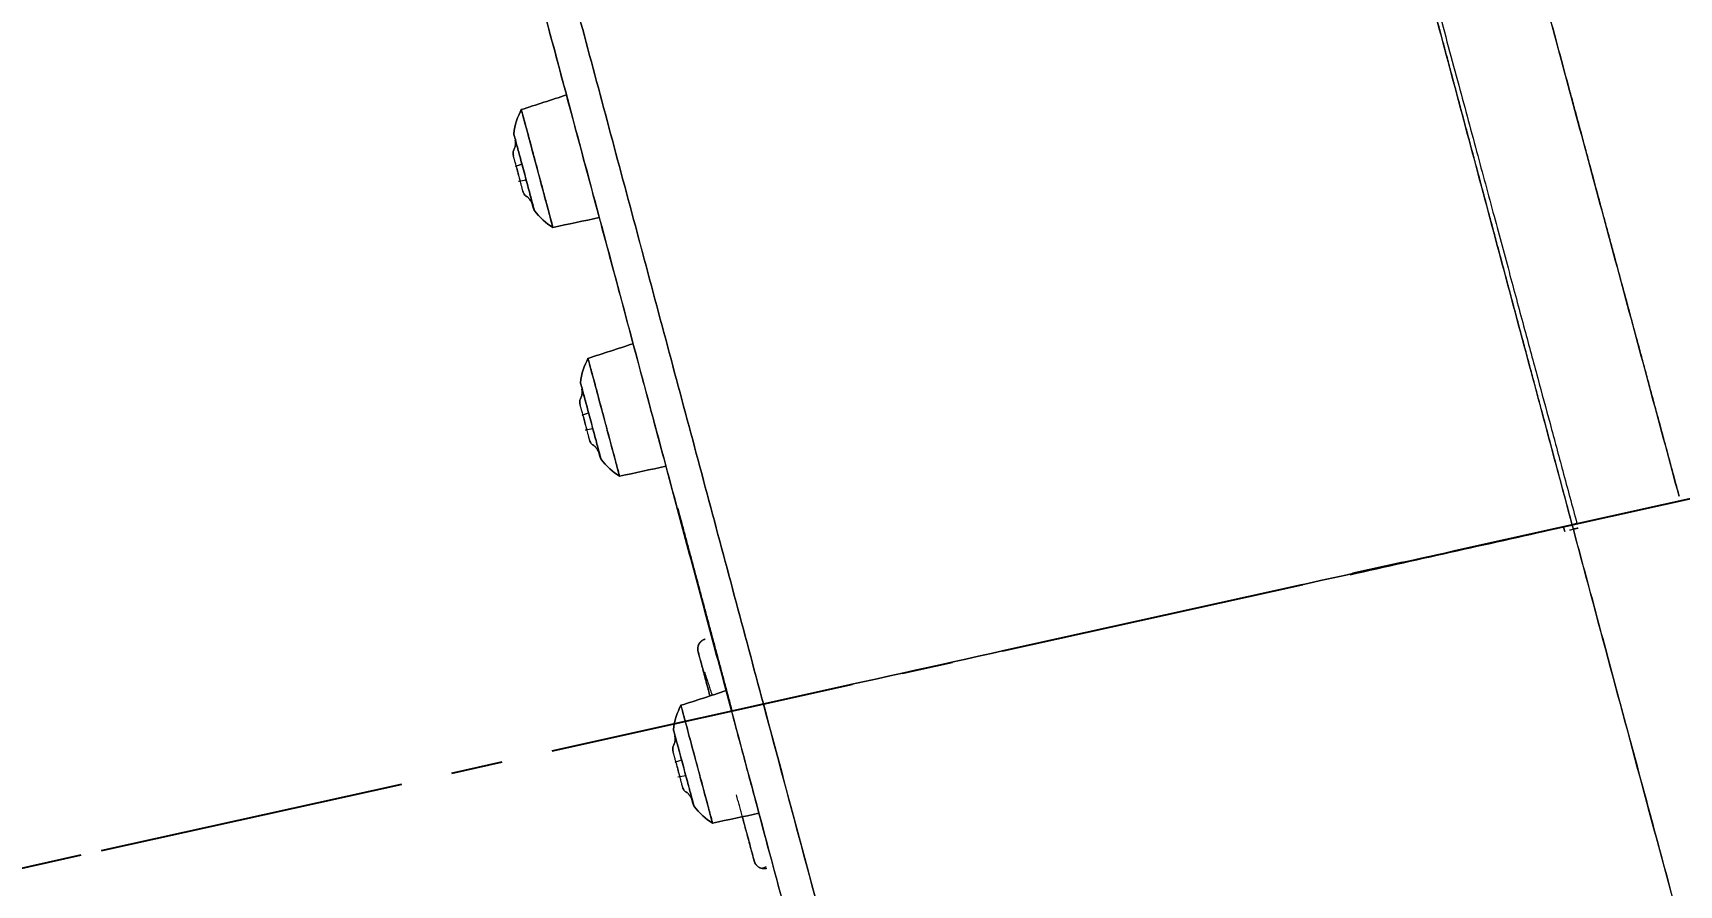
# Model space of a CAD drawing. Header units: inches. Extents: x 1105 to 1525, y -292 to 302.
# Drawn here: x 1392.02 to 1440.59, y 26.97 to 52.12 of the extents above; entities that cross this region are included whole.
import ezdxf

# ---------------------------------------------------------------- set-up
doc = ezdxf.new("R2010")
doc.units = ezdxf.units.IN
doc.header["$LTSCALE"] = 2.42
doc.header["$MEASUREMENT"] = 0
doc.header["$PDMODE"] = 3
doc.header["$PDSIZE"] = 0.3125
doc.linetypes.add('CENTER2', pattern=[1.125, 0.75, -0.125, 0.125, -0.125])
doc.layers.get('0').update_dxf_attribs({"linetype": 'CONTINUOUS'})
doc.layers.get('Defpoints').update_dxf_attribs({"linetype": 'CONTINUOUS'})
doc.layers.add('CENTER', color=1, linetype='CENTER2')
doc.layers.add('DIM', color=3, linetype='CONTINUOUS', lineweight=18)
doc.styles.get("Standard").update_dxf_attribs({"font": 'arial.ttf', "width": 0.8})
doc.dimstyles.new('ISO-25', dxfattribs={"dimtxt": 5, "dimasz": 2.5, "dimexe": 1.25, "dimexo": 0.625, "dimgap": 2, "dimtad": 1, "dimtih": 1, "dimtoh": 1, "dimdec": 1, "dimdsep": 46, "dimtxsty": 'Standard', "dimcen": 0, "dimclrd": 3, "dimclre": 3, "dimclrt": 4, "dimadec": 0, "dimazin": 0, "dimtfac": 1, "dimtdec": 1, "dimtmove": 0, "dimatfit": 3, "dimfxl": 1, "dimarcsym": 0})

# ---------------------------------------------------------------- blocks, each defined once
blk = doc.blocks.new('*D4')
at = {"layer": 'Defpoints', "color": 0, "transparency": 16777216}
for p in [(1466.72, 44.1), (1394.046, 27.986), (1372.047, -18.442), (1445.071, -26.779), (1445.071, -182.578)]:
    blk.add_point(p, dxfattribs=at)
at = {"layer": 'DIM', "color": 3, "lineweight": -2, "transparency": 16777216}
blk.add_line((1393.435, 27.851), (1352.963, 18.878), dxfattribs=at)
for start, end in [(195.57893, 227.01677), (235.77386, 266.92233)]:
    blk.add_arc((1445.071, 39.3), 93.094, start, end, dxfattribs=at)
at = {"layer": 'DIM', "color": 3, "transparency": 16777216}
for points in [[(1354.588, 14.095), (1356.205, 14.5), (1354.184, 19.148)], [(1440.095, -52.827), (1440.05, -54.493), (1445.071, -53.795)]]:
    blk.add_solid(points, dxfattribs=at)
at = {"layer": 'DIM', "color": 4, "transparency": 16777216, "insert": (1386.802, -33.304), "char_height": 5, "attachment_point": 5}
blk.add_mtext('77°', dxfattribs=at)
blk = doc.blocks.new('*D5')
at = {"layer": 'Defpoints', "color": 0, "transparency": 16777216}
for p in [(1398.948, 98.392), (1453.97, -172.568), (1384.677, -186.639)]:
    blk.add_point(p, dxfattribs=at)
at = {"layer": 'DIM', "color": 3, "lineweight": -2, "transparency": 16777216}
for p, q in [((1398.336, 98.268), (1328.43, 84.072)), ((1330.65, 79.421), (1356.242, -46.606)), ((1383.682, -181.739), (1358.091, -55.712)), ((1453.358, -172.693), (1383.452, -186.888))]:
    blk.add_line(p, q, dxfattribs=at)
at = {"layer": 'DIM', "color": 3, "transparency": 16777216}
for points in [[(1331.467, 79.587), (1329.833, 79.255), (1329.655, 84.321)], [(1384.499, -181.573), (1382.866, -181.905), (1384.677, -186.639)]]:
    blk.add_solid(points, dxfattribs=at)
at = {"layer": 'DIM', "color": 4, "transparency": 16777216, "insert": (1357.166, -51.159), "char_height": 5, "attachment_point": 5}
blk.add_mtext('276.5', dxfattribs=at)

msp = doc.modelspace()

# ---------------------------------------------------------------- linework, layer by layer
at = {"linetype": 'Continuous', "lineweight": 18, "extrusion": (0, 1, 0)}
for p, q in [((1406.435, 48.24), (1406.248, 48.172)), ((1406.435, 48.24), (1406.256, 48.175)), ((1406.435, 48.241), (1406.263, 48.178)), ((1406.341, 47.742), (1406.571, 47.782)), ((1406.354, 47.744), (1406.571, 47.782)), ((1406.368, 47.746), (1406.571, 47.782)), ((1408.402, 40.899), (1408.215, 40.831)), ((1408.402, 40.899), (1408.223, 40.834)), ((1408.402, 40.9), (1408.23, 40.837)), ((1408.308, 40.401), (1408.538, 40.441)), ((1408.321, 40.403), (1408.538, 40.441)), ((1408.335, 40.405), (1408.538, 40.441)), ((1411.146, 30.66), (1410.959, 30.592)), ((1411.051, 30.162), (1411.282, 30.202))]:
    msp.add_line(p, q, dxfattribs=at)
at = {"linetype": 'Continuous', "lineweight": 18}
for points, degree, knots in [([(1420.346, 101.815), (1420.346, 101.815), (1420.346, 101.814), (1420.346, 101.814), (1420.346, 101.813), (1420.346, 101.811), (1420.347, 101.807), (1420.347, 101.801), (1420.349, 101.793), (1420.351, 101.781), (1420.354, 101.766), (1420.358, 101.745), (1420.364, 101.719), (1420.371, 101.686), (1420.381, 101.645), (1420.393, 101.595), (1420.408, 101.535), (1420.426, 101.464), (1420.447, 101.379), (1420.472, 101.281), (1420.502, 101.166), (1420.536, 101.035), (1420.575, 100.884), (1420.619, 100.713), (1420.669, 100.52), (1420.726, 100.302), (1420.79, 100.058), (1420.861, 99.786), (1420.94, 99.484), (1421.028, 99.15), (1421.124, 98.782), (1421.231, 98.377), (1421.347, 97.934), (1421.475, 97.45), (1421.678, 96.68), (1421.975, 95.552), (1422.395, 93.966), (1422.868, 92.182), (1423.394, 90.197), (1423.976, 88.008), (1424.612, 85.614), (1425.32, 82.951), (1426.102, 80.013), (1426.958, 76.802), (1427.864, 73.401), (1428.819, 69.821), (1429.818, 66.076), (1430.529, 63.414), (1430.919, 61.95), (1430.978, 61.732), (1431.036, 61.513), (1431.094, 61.295), (1431.153, 61.075), (1431.211, 60.856), (1431.27, 60.636), (1431.329, 60.416), (1431.388, 60.195), (1431.447, 59.975), (1431.506, 59.754), (1431.565, 59.532), (1431.624, 59.311), (1431.683, 59.089), (1431.743, 58.867), (1431.802, 58.644), (1431.862, 58.421), (1431.921, 58.198), (1431.981, 57.975), (1432.041, 57.751), (1432.1, 57.527), (1432.16, 57.303), (1432.22, 57.079), (1432.28, 56.854), (1432.34, 56.629), (1432.401, 56.404), (1432.461, 56.178), (1432.521, 55.953), (1432.582, 55.727), (1432.642, 55.5), (1432.703, 55.274), (1432.763, 55.047), (1432.824, 54.82), (1432.885, 54.593), (1432.945, 54.366), (1433.006, 54.138), (1433.067, 53.91), (1433.128, 53.682), (1433.189, 53.454), (1433.25, 53.226), (1433.311, 52.997), (1433.372, 52.768), (1433.434, 52.539), (1433.495, 52.31), (1433.556, 52.08), (1433.618, 51.85), (1433.679, 51.62), (1433.741, 51.39), (1433.802, 51.16), (1433.864, 50.93), (1433.926, 50.699), (1433.987, 50.468), (1434.049, 50.237), (1434.111, 50.006), (1434.173, 49.775), (1434.235, 49.543), (1434.297, 49.312), (1434.359, 49.08), (1434.421, 48.848), (1434.483, 48.616), (1434.545, 48.383), (1434.607, 48.151), (1434.67, 47.919), (1434.732, 47.686), (1434.794, 47.453), (1434.856, 47.22), (1434.919, 46.987), (1434.981, 46.754), (1435.044, 46.52), (1435.106, 46.287), (1435.169, 46.053), (1435.231, 45.82), (1435.294, 45.586), (1435.356, 45.352), (1435.419, 45.118), (1435.482, 44.884), (1435.544, 44.65), (1435.607, 44.415), (1435.67, 44.181), (1435.733, 43.946), (1435.795, 43.712), (1435.858, 43.477), (1435.921, 43.242), (1435.984, 43.008), (1436.047, 42.773), (1436.11, 42.538), (1436.173, 42.303), (1436.236, 42.068), (1436.299, 41.833), (1436.362, 41.598), (1436.425, 41.362), (1436.488, 41.127), (1436.551, 40.892), (1436.614, 40.657), (1436.677, 40.421), (1436.74, 40.186), (1436.803, 39.951), (1436.866, 39.715), (1436.929, 39.48), (1436.992, 39.244), (1437.055, 39.009), (1437.118, 38.773), (1437.181, 38.538), (1437.245, 38.303), (1437.308, 38.067), (1437.371, 37.832), (1437.413, 37.675), (1437.434, 37.596)], 3, [0, 0, 0, 0, 0.001144, 0.00269, 0.004637, 0.006985, 0.009735, 0.012887, 0.016441, 0.020397, 0.024755, 0.029516, 0.034679, 0.040245, 0.046212, 0.052582, 0.059354, 0.066529, 0.074105, 0.082084, 0.090464, 0.099247, 0.108432, 0.118019, 0.128008, 0.1384, 0.149193, 0.160389, 0.171986, 0.183986, 0.196388, 0.209193, 0.222399, 0.236008, 0.250019, 0.283895, 0.318384, 0.353484, 0.389196, 0.42552, 0.462456, 0.500005, 0.540917, 0.582128, 0.623641, 0.665453, 0.707566, 0.749979, 0.752316, 0.754652, 0.756989, 0.759325, 0.761662, 0.763998, 0.766335, 0.768672, 0.771008, 0.773345, 0.775681, 0.778018, 0.780355, 0.782691, 0.785028, 0.787365, 0.789701, 0.792038, 0.794375, 0.796711, 0.799048, 0.801385, 0.803722, 0.806058, 0.808395, 0.810732, 0.813069, 0.815405, 0.817742, 0.820079, 0.822416, 0.824752, 0.827089, 0.829426, 0.831763, 0.8341, 0.836436, 0.838773, 0.84111, 0.843447, 0.845784, 0.848121, 0.850457, 0.852794, 0.855131, 0.857468, 0.859805, 0.862142, 0.864479, 0.866815, 0.869152, 0.871489, 0.873826, 0.876163, 0.8785, 0.880837, 0.883174, 0.885511, 0.887848, 0.890185, 0.892522, 0.894859, 0.897196, 0.899533, 0.90187, 0.904207, 0.906544, 0.908881, 0.911218, 0.913555, 0.915892, 0.918229, 0.920566, 0.922903, 0.92524, 0.927577, 0.929914, 0.932251, 0.934589, 0.936926, 0.939263, 0.9416, 0.943937, 0.946274, 0.94861, 0.950947, 0.953284, 0.955621, 0.957958, 0.960294, 0.962631, 0.964967, 0.967303, 0.96964, 0.971976, 0.974312, 0.976648, 0.978984, 0.981319, 0.983655, 0.98599, 0.988326, 0.990661, 0.992996, 0.995331, 0.997665, 1, 1, 1, 1]), ([(1437.434, 37.596), (1436.873, 39.698), (1435.746, 43.901), (1434.354, 49.1), (1433.256, 53.204), (1432.173, 57.257), (1430.851, 62.207), (1429.327, 67.914), (1427.883, 73.328), (1426.532, 78.398), (1425.287, 83.075), (1424.16, 87.314), (1422.828, 92.329), (1421.51, 97.307), (1420.708, 100.372), (1420.392, 101.608), (1420.346, 101.815), (1420.346, 101.815)], 3, [0, 0, 0, 0, 0.0625, 0.125, 0.15625, 0.1875, 0.25, 0.3125, 0.375, 0.4375, 0.5, 0.5625, 0.625, 0.75, 0.875, 0.9375, 1, 1, 1, 1]), ([(1447.362, 40.089), (1446.571, 42.554), (1444.924, 47.597), (1442.358, 55.194), (1439.65, 62.865), (1436.511, 71.319), (1432.862, 80.508), (1428.663, 90.234), (1425.664, 96.536), (1424.147, 99.591)], 3, [0, 0, 0, 0, 0.120495, 0.247048, 0.373625, 0.500224, 0.669052, 0.837887, 1, 1, 1, 1]), ([(1424.15, 99.601), (1424.15, 99.601), (1424.15, 99.601), (1424.151, 99.599), (1424.151, 99.597), (1424.152, 99.594), (1424.153, 99.591), (1424.154, 99.587), (1424.155, 99.583), (1424.156, 99.578), (1424.157, 99.574), (1424.158, 99.569), (1424.159, 99.563), (1424.161, 99.558), (1424.162, 99.551), (1424.164, 99.544), (1424.166, 99.536), (1424.168, 99.527), (1424.171, 99.515), (1424.175, 99.5), (1424.179, 99.483), (1424.184, 99.465), (1424.189, 99.444), (1424.195, 99.421), (1424.201, 99.396), (1424.208, 99.368), (1424.215, 99.337), (1424.226, 99.297), (1424.24, 99.242), (1424.259, 99.17), (1424.281, 99.086), (1424.307, 98.987), (1424.336, 98.873), (1424.37, 98.74), (1424.41, 98.587), (1424.458, 98.405), (1424.517, 98.182), (1424.589, 97.91), (1424.675, 97.586), (1424.777, 97.203), (1424.896, 96.753), (1425.036, 96.228), (1425.198, 95.618), (1425.342, 95.076), (1425.458, 94.644), (1425.535, 94.355), (1425.616, 94.049), (1425.703, 93.726), (1425.794, 93.384), (1425.891, 93.024), (1425.993, 92.643), (1426.1, 92.242), (1426.213, 91.82), (1426.411, 91.082), (1426.715, 89.947), (1427.157, 88.299), (1427.672, 86.381), (1428.266, 84.169), (1428.859, 81.963), (1429.431, 79.834), (1429.966, 77.848), (1430.55, 75.676), (1431.186, 73.311), (1431.877, 70.747), (1432.622, 67.979), (1433.424, 65.003), (1434.172, 62.227), (1434.851, 59.708), (1435.447, 57.497), (1436.066, 55.202), (1436.707, 52.825), (1437.165, 51.128), (1437.429, 50.151), (1437.491, 49.92), (1437.553, 49.689), (1437.616, 49.457), (1437.679, 49.225), (1437.741, 48.994), (1437.804, 48.761), (1437.866, 48.529), (1437.929, 48.297), (1437.992, 48.064), (1438.055, 47.832), (1438.117, 47.599), (1438.18, 47.366), (1438.243, 47.133), (1438.306, 46.9), (1438.369, 46.667), (1438.432, 46.433), (1438.495, 46.2), (1438.558, 45.966), (1438.621, 45.732), (1438.684, 45.499), (1438.748, 45.265), (1438.811, 45.031), (1438.874, 44.796), (1438.937, 44.562), (1439.001, 44.328), (1439.064, 44.093), (1439.127, 43.859), (1439.191, 43.624), (1439.254, 43.389), (1439.317, 43.155), (1439.381, 42.92), (1439.444, 42.685), (1439.508, 42.45), (1439.571, 42.215), (1439.635, 41.98), (1439.698, 41.745), (1439.762, 41.51), (1439.825, 41.274), (1439.889, 41.039), (1439.952, 40.804), (1440.016, 40.568), (1440.079, 40.333), (1440.143, 40.097), (1440.206, 39.862), (1440.27, 39.627), (1440.334, 39.391), (1440.397, 39.156), (1440.461, 38.92), (1440.525, 38.685), (1440.567, 38.528), (1440.588, 38.449)], 3, [0, 0, 0, 0, 0.001017, 0.002598, 0.004187, 0.005792, 0.007423, 0.009087, 0.010793, 0.012546, 0.014095, 0.015677, 0.017296, 0.018954, 0.020655, 0.022399, 0.024188, 0.026024, 0.028545, 0.031196, 0.033982, 0.036906, 0.039971, 0.043179, 0.046531, 0.050027, 0.053667, 0.057448, 0.063314, 0.069738, 0.076729, 0.084293, 0.092432, 0.101146, 0.110429, 0.120275, 0.131642, 0.144241, 0.158081, 0.173165, 0.189494, 0.207064, 0.22587, 0.245903, 0.253236, 0.260801, 0.268598, 0.276626, 0.284886, 0.293377, 0.3021, 0.311054, 0.320239, 0.329655, 0.357949, 0.388848, 0.422349, 0.45845, 0.497145, 0.523409, 0.551145, 0.580354, 0.611035, 0.643187, 0.676809, 0.7119, 0.74846, 0.772389, 0.796926, 0.822071, 0.847824, 0.874186, 0.876653, 0.87912, 0.881587, 0.884055, 0.886522, 0.888989, 0.891456, 0.893923, 0.89639, 0.898857, 0.901325, 0.903792, 0.906259, 0.908726, 0.911193, 0.91366, 0.916127, 0.918594, 0.921061, 0.923528, 0.925995, 0.928462, 0.930929, 0.933396, 0.935863, 0.93833, 0.940797, 0.943264, 0.945731, 0.948198, 0.950665, 0.953132, 0.955599, 0.958066, 0.960533, 0.963, 0.965466, 0.967933, 0.9704, 0.972867, 0.975333, 0.9778, 0.980267, 0.982733, 0.9852, 0.987667, 0.990133, 0.9926, 0.995067, 0.997533, 1, 1, 1, 1]), ([(1447.468, 40.115), (1447.058, 41.382), (1446.645, 42.649), (1445.815, 45.181), (1445.396, 46.446), (1444.553, 48.974), (1444.127, 50.237), (1443.269, 52.76), (1442.836, 54.02), (1441.525, 57.795), (1440.633, 60.307), (1438.809, 65.315), (1437.877, 67.811), (1435.966, 72.786), (1434.987, 75.265), (1432.977, 80.201), (1431.945, 82.658), (1429.823, 87.547), (1428.733, 89.979), (1427.051, 93.605), (1426.482, 94.81), (1425.329, 97.212), (1424.744, 98.409), (1424.151, 99.602)], 3, [0, 0, 0, 0, 0.0625, 0.0625, 0.125, 0.125, 0.1875, 0.1875, 0.25, 0.25, 0.375, 0.375, 0.5, 0.5, 0.625, 0.625, 0.75, 0.75, 0.875, 0.875, 0.9375, 0.9375, 1, 1, 1, 1]), ([(1440.588, 38.449), (1440.048, 40.452), (1439.507, 42.455), (1438.7, 45.443), (1438.432, 46.436), (1437.897, 48.415), (1437.365, 50.387), (1436.838, 52.34), (1436.315, 54.28), (1436.054, 55.244), (1435.28, 58.115), (1434.772, 60), (1433.776, 63.695), (1433.289, 65.504), (1432.339, 69.03), (1431.877, 70.747), (1430.982, 74.071), (1430.549, 75.679), (1429.718, 78.769), (1429.319, 80.252), (1428.559, 83.079), (1428.198, 84.423), (1427.516, 86.96), (1427.196, 88.153), (1426.6, 90.376), (1426.324, 91.406), (1425.818, 93.293), (1425.589, 94.151), (1425.179, 95.685), (1424.999, 96.362), (1424.689, 97.528), (1424.56, 98.018), (1424.353, 98.805), (1424.275, 99.103), (1424.199, 99.402), (1424.18, 99.478), (1424.162, 99.553), (1424.157, 99.572), (1424.153, 99.59), (1424.152, 99.595), (1424.151, 99.601), (1424.151, 99.602), (1424.151, 99.602)], 3, [0, 0, 0, 0, 0.062499, 0.062499, 0.093749, 0.093749, 0.124998, 0.156248, 0.156248, 0.187497, 0.187497, 0.249996, 0.249996, 0.312496, 0.312496, 0.374995, 0.374995, 0.437494, 0.437494, 0.499993, 0.499993, 0.562492, 0.562492, 0.624991, 0.624991, 0.68749, 0.68749, 0.749989, 0.749989, 0.812488, 0.812488, 0.874988, 0.874988, 0.937487, 0.937487, 0.968736, 0.968736, 0.984361, 0.984361, 0.992173, 0.992173, 1, 1, 1, 1]), ([(1396.102, 97.533), (1396.116, 97.482), (1396.179, 97.247), (1396.48, 96.122), (1397.315, 93.007), (1398.669, 87.949), (1400.035, 82.851), (1401.188, 78.544), (1402.462, 73.789), (1403.842, 68.637), (1405.317, 63.133), (1406.87, 57.334), (1408.218, 52.3), (1409.321, 48.182), (1410.438, 44.012), (1411.855, 38.724), (1412.999, 34.452), (1413.571, 32.316)], 3, [0, 0, 0, 0, 0.037582, 0.101744, 0.230066, 0.358388, 0.422549, 0.486711, 0.550872, 0.615033, 0.679194, 0.743355, 0.807516, 0.839597, 0.871678, 0.935839, 1, 1, 1, 1]), ([(1413.571, 32.316), (1412.999, 34.452), (1411.855, 38.724), (1410.155, 45.07), (1408.488, 51.293), (1406.87, 57.334), (1405.316, 63.134), (1403.842, 68.637), (1402.462, 73.79), (1401.189, 78.543), (1400.035, 82.852), (1399.011, 86.674), (1398.127, 89.972), (1397.393, 92.715), (1396.814, 94.877), (1396.396, 96.435), (1396.181, 97.237), (1396.118, 97.472), (1396.105, 97.524)], 3, [0, 0, 0, 0, 0.064296, 0.128593, 0.192889, 0.257185, 0.321481, 0.385778, 0.450074, 0.51437, 0.578667, 0.642963, 0.707259, 0.771555, 0.835852, 0.900148, 0.964444, 1, 1, 1, 1]), ([(1412.632, 32.107), (1410.937, 38.433), (1407.612, 50.843), (1404.48, 62.533), (1401.661, 73.054), (1399.263, 82.001), (1397.38, 89.031), (1396.082, 93.873), (1395.535, 95.916), (1395.46, 96.195)], 2, [0, 0, 0, 0.130629, 0.261259, 0.391888, 0.522517, 0.653147, 0.783776, 0.914405, 1, 1, 1]), ([(1395.501, 96.041), (1395.502, 96.038), (1395.558, 95.83), (1395.724, 95.209), (1396.135, 93.675), (1396.705, 91.547), (1397.428, 88.848), (1398.298, 85.602), (1399.306, 81.841), (1400.442, 77.601), (1401.696, 72.923), (1403.054, 67.851), (1404.506, 62.436), (1406.035, 56.728), (1407.628, 50.784), (1409.269, 44.659), (1410.942, 38.414), (1412.069, 34.21), (1412.632, 32.107)], 3, [0, 0, 0, 0, 0.000916, 0.067521, 0.134127, 0.200733, 0.267338, 0.333944, 0.40055, 0.467155, 0.533761, 0.600366, 0.666972, 0.733578, 0.800183, 0.866789, 0.933394, 1, 1, 1, 1]), ([(1426.975, 93.761), (1427.188, 93.306), (1427.401, 92.852), (1428.733, 89.979), (1429.823, 87.547), (1431.945, 82.658), (1432.977, 80.201), (1434.987, 75.265), (1435.966, 72.786), (1437.877, 67.811), (1438.809, 65.315), (1440.633, 60.307), (1441.525, 57.795), (1442.836, 54.02), (1443.269, 52.76), (1444.127, 50.237), (1444.553, 48.974), (1445.396, 46.446), (1445.815, 45.181), (1446.645, 42.649), (1447.058, 41.382), (1447.468, 40.115)], 3, [0, 0, 0, 0, 0.026206, 0.026206, 0.165319, 0.165319, 0.304433, 0.304433, 0.443546, 0.443546, 0.58266, 0.58266, 0.721773, 0.721773, 0.79133, 0.79133, 0.860887, 0.860887, 0.930443, 0.930443, 1, 1, 1, 1]), ([(1424.859, 84.854), (1425.025, 84.236), (1425.457, 82.628), (1426.179, 79.942), (1427.014, 76.837), (1427.832, 73.796), (1428.617, 70.876), (1429.359, 68.121), (1430.056, 65.531), (1430.725, 63.049), (1431.389, 60.584), (1432.064, 58.074), (1432.746, 55.543), (1433.41, 53.083), (1434.03, 50.786), (1434.598, 48.684), (1435.114, 46.767), (1435.585, 45.016), (1436.014, 43.425), (1436.408, 41.965), (1436.784, 40.573), (1437.171, 39.142), (1437.435, 38.161), (1437.575, 37.644)], 3, [0, 0, 0, 0, 0.053795, 0.136237, 0.213188, 0.284545, 0.350364, 0.409956, 0.463837, 0.514139, 0.563328, 0.61322, 0.663614, 0.711714, 0.755501, 0.795079, 0.831061, 0.863761, 0.893515, 0.920267, 0.945333, 0.971232, 1, 1, 1, 1]), ([(1406.429, 49.855), (1406.429, 49.855), (1406.432, 49.844), (1406.444, 49.799), (1406.453, 49.766), (1406.476, 49.679), (1406.49, 49.625), (1406.524, 49.499), (1406.544, 49.426), (1406.587, 49.265), (1406.611, 49.177), (1406.661, 48.988), (1406.688, 48.887), (1406.745, 48.677), (1406.774, 48.567), (1406.834, 48.344), (1406.864, 48.23), (1406.925, 48.003), (1406.956, 47.889), (1407.015, 47.666), (1407.045, 47.557), (1407.101, 47.346), (1407.128, 47.246), (1407.179, 47.056), (1407.202, 46.968), (1407.246, 46.807), (1407.265, 46.735), (1407.299, 46.608), (1407.313, 46.554), (1407.337, 46.467), (1407.345, 46.434), (1407.357, 46.39), (1407.36, 46.379), (1407.36, 46.379)], 3, [0, 0, 0, 0, 0.0625, 0.0625, 0.125, 0.125, 0.1875, 0.1875, 0.25, 0.25, 0.3125, 0.3125, 0.375, 0.375, 0.4375, 0.4375, 0.5, 0.5, 0.5625, 0.5625, 0.625, 0.625, 0.6875, 0.6875, 0.75, 0.75, 0.8125, 0.8125, 0.875, 0.875, 0.9375, 0.9375, 1, 1, 1, 1]), ([(1406.245, 48.95), (1406.248, 48.937), (1406.258, 48.89), (1406.255, 48.809), (1406.237, 48.709), (1406.175, 48.612), (1406.185, 48.533), (1406.197, 48.487)], 3, [0, 0, 0, 0, 0.084738, 0.305768, 0.505261, 0.728543, 1, 1, 1, 1]), ([(1406.197, 48.487), (1406.185, 48.533), (1406.175, 48.612), (1406.237, 48.709), (1406.255, 48.809), (1406.258, 48.89), (1406.248, 48.936), (1406.245, 48.948)], 3, [0, 0, 0, 0, 0.272643, 0.496901, 0.697266, 0.919262, 1, 1, 1, 1]), ([(1406.822, 48.387), (1406.816, 48.41), (1406.81, 48.433), (1406.774, 48.567), (1406.745, 48.677), (1406.704, 48.829), (1406.691, 48.876), (1406.679, 48.921)], 3, [0, 0, 0, 0, 0.123887, 0.123887, 0.727479, 0.727479, 1, 1, 1, 1]), ([(1406.476, 47.448), (1406.476, 47.448), (1406.394, 47.751), (1406.279, 48.181), (1406.197, 48.486), (1406.197, 48.487)], 2, [0, 0, 0, 0.250102, 0.500203, 0.750305, 1, 1, 1]), ([(1406.279, 48.183), (1406.279, 48.183), (1406.279, 48.183), (1406.278, 48.183), (1406.279, 48.177), (1406.283, 48.156), (1406.287, 48.14), (1406.298, 48.099), (1406.304, 48.076), (1406.319, 48.023), (1406.328, 47.995), (1406.337, 47.967)], 3, [0, 0, 0, 0, 0.000929, 0.000929, 0.250697, 0.250697, 0.500465, 0.500465, 0.750232, 0.750232, 1, 1, 1, 1]), ([(1406.337, 47.967), (1406.343, 47.938), (1406.35, 47.91), (1406.363, 47.857), (1406.369, 47.833), (1406.38, 47.793), (1406.385, 47.777), (1406.392, 47.756), (1406.394, 47.751), (1406.395, 47.751), (1406.395, 47.751), (1406.395, 47.751)], 3, [0, 0, 0, 0, 0.249282, 0.249282, 0.498564, 0.498564, 0.747847, 0.747847, 0.997129, 0.997129, 1, 1, 1, 1]), ([(1406.81, 46.891), (1406.794, 46.914), (1406.765, 46.984), (1406.75, 47.097), (1406.687, 47.197), (1406.621, 47.275), (1406.519, 47.328), (1406.488, 47.401), (1406.476, 47.448)], 3, [0, 0, 0, 0, 0.122135, 0.34583, 0.503808, 0.646393, 0.80598, 1, 1, 1, 1]), ([(1406.476, 47.448), (1406.488, 47.401), (1406.519, 47.328), (1406.621, 47.275), (1406.687, 47.197), (1406.75, 47.097), (1406.765, 46.984), (1406.794, 46.914), (1406.81, 46.891)], 3, [0, 0, 0, 0, 0.19402, 0.353607, 0.496192, 0.65417, 0.877865, 1, 1, 1, 1]), ([(1408.396, 42.514), (1408.396, 42.514), (1408.399, 42.503), (1408.411, 42.458), (1408.42, 42.425), (1408.443, 42.338), (1408.458, 42.284), (1408.491, 42.158), (1408.511, 42.085), (1408.554, 41.924), (1408.578, 41.836), (1408.628, 41.647), (1408.655, 41.546), (1408.712, 41.336), (1408.741, 41.226), (1408.801, 41.003), (1408.831, 40.889), (1408.892, 40.662), (1408.923, 40.548), (1408.982, 40.325), (1409.012, 40.216), (1409.068, 40.005), (1409.095, 39.905), (1409.146, 39.715), (1409.169, 39.627), (1409.213, 39.466), (1409.232, 39.394), (1409.266, 39.267), (1409.28, 39.213), (1409.304, 39.126), (1409.312, 39.093), (1409.324, 39.049), (1409.327, 39.038), (1409.327, 39.038)], 3, [0, 0, 0, 0, 0.0625, 0.0625, 0.125, 0.125, 0.1875, 0.1875, 0.25, 0.25, 0.3125, 0.3125, 0.375, 0.375, 0.4375, 0.4375, 0.5, 0.5, 0.5625, 0.5625, 0.625, 0.625, 0.6875, 0.6875, 0.75, 0.75, 0.8125, 0.8125, 0.875, 0.875, 0.9375, 0.9375, 1, 1, 1, 1]), ([(1408.212, 41.609), (1408.215, 41.596), (1408.225, 41.549), (1408.222, 41.468), (1408.204, 41.368), (1408.142, 41.271), (1408.152, 41.192), (1408.164, 41.146)], 3, [0, 0, 0, 0, 0.084738, 0.305768, 0.505261, 0.728543, 1, 1, 1, 1]), ([(1408.164, 41.146), (1408.152, 41.192), (1408.142, 41.271), (1408.204, 41.368), (1408.222, 41.468), (1408.225, 41.549), (1408.215, 41.595), (1408.212, 41.607)], 3, [0, 0, 0, 0, 0.272643, 0.496901, 0.697266, 0.919262, 1, 1, 1, 1]), ([(1408.443, 40.107), (1408.443, 40.107), (1408.361, 40.41), (1408.246, 40.84), (1408.164, 41.145), (1408.164, 41.146)], 2, [0, 0, 0, 0.250102, 0.500203, 0.750305, 1, 1, 1]), ([(1408.246, 40.842), (1408.246, 40.842), (1408.246, 40.842), (1408.245, 40.842), (1408.246, 40.836), (1408.25, 40.815), (1408.254, 40.798), (1408.265, 40.758), (1408.271, 40.735), (1408.286, 40.682), (1408.295, 40.654), (1408.304, 40.626)], 3, [0, 0, 0, 0, 0.000929, 0.000929, 0.250697, 0.250697, 0.500465, 0.500465, 0.750232, 0.750232, 1, 1, 1, 1]), ([(1408.304, 40.626), (1408.31, 40.597), (1408.317, 40.569), (1408.33, 40.516), (1408.336, 40.492), (1408.347, 40.452), (1408.352, 40.436), (1408.359, 40.415), (1408.361, 40.41), (1408.362, 40.41), (1408.362, 40.41), (1408.362, 40.41)], 3, [0, 0, 0, 0, 0.249282, 0.249282, 0.498564, 0.498564, 0.747847, 0.747847, 0.997129, 0.997129, 1, 1, 1, 1]), ([(1408.443, 40.107), (1408.455, 40.06), (1408.486, 39.987), (1408.588, 39.934), (1408.654, 39.856), (1408.717, 39.756), (1408.732, 39.643), (1408.761, 39.573), (1408.777, 39.55)], 3, [0, 0, 0, 0, 0.19402, 0.353607, 0.496192, 0.65417, 0.877865, 1, 1, 1, 1]), ([(1408.777, 39.55), (1408.761, 39.573), (1408.732, 39.643), (1408.717, 39.756), (1408.654, 39.856), (1408.588, 39.934), (1408.486, 39.987), (1408.455, 40.06), (1408.443, 40.107)], 3, [0, 0, 0, 0, 0.122135, 0.34583, 0.503808, 0.646393, 0.80598, 1, 1, 1, 1]), ([(1437.575, 37.644), (1437.57, 37.643), (1437.563, 37.641), (1437.547, 37.637), (1437.537, 37.634), (1437.513, 37.628), (1437.5, 37.624), (1437.47, 37.616), (1437.453, 37.612), (1437.417, 37.602), (1437.398, 37.597), (1437.358, 37.586), (1437.336, 37.58), (1437.293, 37.569), (1437.271, 37.563), (1437.226, 37.55), (1437.203, 37.544), (1437.181, 37.538)], 3, [0, 0, 0, 0, 0.125, 0.125, 0.25, 0.25, 0.375, 0.375, 0.5, 0.5, 0.625, 0.625, 0.75, 0.75, 0.875, 0.875, 1, 1, 1, 1]), ([(1437.217, 37.404), (1437.211, 37.426), (1437.205, 37.449), (1437.193, 37.493), (1437.187, 37.516), (1437.181, 37.538)], 3, [0, 0, 0, 0, 0.5, 0.5, 1, 1, 1, 1]), ([(1437.611, 37.511), (1437.606, 37.509), (1437.599, 37.507), (1437.583, 37.503), (1437.573, 37.5), (1437.549, 37.494), (1437.536, 37.49), (1437.506, 37.482), (1437.489, 37.477), (1437.453, 37.468), (1437.434, 37.462), (1437.394, 37.451), (1437.373, 37.446), (1437.351, 37.44)], 3, [0, 0, 0, 0, 0.16667, 0.16667, 0.33334, 0.33334, 0.50001, 0.50001, 0.66668, 0.66668, 0.83335, 0.83335, 1, 1, 1, 1]), ([(1437.47, 37.461), (1437.694, 36.629), (1438.135, 34.989), (1438.777, 32.604), (1439.192, 31.066), (1439.599, 29.555), (1439.798, 28.813), (1440.387, 26.628), (1440.764, 25.227), (1441.49, 22.537), (1441.837, 21.247), (1442.502, 18.782), (1442.82, 17.606), (1443.424, 15.365), (1443.712, 14.301), (1444.258, 12.281), (1444.516, 11.326), (1444.882, 9.973), (1445, 9.536), (1445.173, 8.899), (1445.258, 8.585), (1445.355, 8.228), (1445.403, 8.051), (1445.426, 7.963), (1445.438, 7.919), (1445.444, 7.898), (1445.447, 7.887), (1445.449, 7.881), (1445.449, 7.878), (1445.45, 7.877), (1445.45, 7.876), (1445.45, 7.876), (1445.45, 7.876), (1445.45, 7.876), (1445.45, 7.876), (1445.45, 7.876), (1445.682, 7.02), (1445.906, 6.193), (1446.34, 4.594), (1446.55, 3.821), (1446.955, 2.331), (1447.151, 1.613), (1447.528, 0.229), (1447.71, -0.437), (1448.06, -1.718), (1448.228, -2.333), (1448.552, -3.514), (1448.707, -4.081), (1448.894, -4.76), (1448.949, -4.961), (1449.006, -5.168), (1449.027, -5.246), (1449.031, -5.258), (1449.032, -5.263), (1449.032, -5.264), (1449.033, -5.265), (1449.033, -5.265), (1449.033, -5.267), (1449.034, -5.271), (1449.042, -5.3), (1449.063, -5.374), (1449.187, -5.826), (1449.302, -6.244), (1449.604, -7.334), (1449.796, -8.03), (1450.166, -9.36), (1450.343, -9.995), (1450.682, -11.206), (1450.844, -11.783), (1451.155, -12.883), (1451.303, -13.405), (1451.586, -14.398), (1451.721, -14.869), (1451.979, -15.762), (1452.102, -16.185), (1452.336, -16.984), (1452.447, -17.362), (1452.66, -18.075), (1452.76, -18.41), (1452.953, -19.042), (1453.044, -19.339), (1453.131, -19.618)], 3, [0, 0, 0, 0, 0.03125, 0.0625, 0.09375, 0.09375, 0.125, 0.125, 0.1875, 0.1875, 0.25, 0.25, 0.3125, 0.3125, 0.375, 0.375, 0.4375, 0.4375, 0.46875, 0.46875, 0.484375, 0.492187, 0.496094, 0.498047, 0.499023, 0.499512, 0.499756, 0.499878, 0.499939, 0.499969, 0.499985, 0.499992, 0.499996, 0.499998, 0.499998, 0.5, 0.5, 0.53125, 0.53125, 0.5625, 0.5625, 0.59375, 0.59375, 0.625, 0.625, 0.65625, 0.65625, 0.6875, 0.6875, 0.695312, 0.699219, 0.699707, 0.699951, 0.699982, 0.699997, 0.699997, 0.700012, 0.700012, 0.700073, 0.700195, 0.701172, 0.703125, 0.71875, 0.71875, 0.75, 0.75, 0.78125, 0.78125, 0.8125, 0.8125, 0.84375, 0.84375, 0.875, 0.875, 0.90625, 0.90625, 0.9375, 0.9375, 0.96875, 0.96875, 1, 1, 1, 1]), ([(1453.131, -19.618), (1453.044, -19.34), (1452.953, -19.044), (1452.761, -18.413), (1452.66, -18.077), (1452.447, -17.363), (1452.335, -16.985), (1452.1, -16.181), (1451.976, -15.756), (1451.716, -14.855), (1451.58, -14.38), (1451.294, -13.376), (1451.144, -12.848), (1450.83, -11.734), (1450.665, -11.149), (1450.321, -9.92), (1450.142, -9.276), (1449.767, -7.926), (1449.572, -7.221), (1449.343, -6.391), (1449.314, -6.287), (1449.285, -6.181), (1449.281, -6.167), (1449.281, -6.166), (1449.281, -6.165), (1449.281, -6.165), (1449.281, -6.165), (1449.28, -6.164), (1449.28, -6.161), (1449.278, -6.154), (1449.271, -6.132), (1449.256, -6.077), (1449.206, -5.893), (1449.084, -5.452), (1448.969, -5.034), (1448.735, -4.18), (1448.573, -3.59), (1448.237, -2.365), (1448.064, -1.731), (1447.705, -0.418), (1447.52, 0.261), (1447.138, 1.663), (1446.94, 2.387), (1446.535, 3.879), (1446.326, 4.647), (1446.004, 5.833), (1445.895, 6.234), (1445.73, 6.844), (1445.647, 7.15), (1445.549, 7.512), (1445.499, 7.693), (1445.475, 7.784), (1445.462, 7.83), (1445.456, 7.853), (1445.453, 7.864), (1445.452, 7.87), (1445.451, 7.873), (1445.45, 7.874), (1445.45, 7.875), (1445.45, 7.875), (1445.45, 7.875), (1445.45, 7.876), (1445.201, 8.795), (1444.94, 9.759), (1444.395, 11.772), (1444.111, 12.822), (1443.521, 15.008), (1443.214, 16.143), (1442.58, 18.493), (1442.252, 19.708), (1441.576, 22.213), (1441.229, 23.503), (1440.516, 26.147), (1440.151, 27.502), (1439.406, 30.268), (1439.026, 31.678), (1438.256, 34.541), (1437.865, 35.994), (1437.47, 37.461)], 3, [0, 0, 0, 0, 0.03125, 0.03125, 0.0625, 0.0625, 0.09375, 0.09375, 0.125, 0.125, 0.15625, 0.15625, 0.1875, 0.1875, 0.21875, 0.21875, 0.25, 0.25, 0.28125, 0.28125, 0.285156, 0.285645, 0.285706, 0.285713, 0.285713, 0.285721, 0.285721, 0.285736, 0.285767, 0.285889, 0.286133, 0.287109, 0.289063, 0.296875, 0.3125, 0.3125, 0.34375, 0.34375, 0.375, 0.375, 0.40625, 0.40625, 0.4375, 0.4375, 0.46875, 0.46875, 0.484375, 0.484375, 0.492188, 0.496094, 0.498047, 0.499023, 0.499512, 0.499756, 0.499878, 0.499939, 0.499969, 0.499985, 0.499992, 0.499996, 0.499996, 0.5, 0.5, 0.5625, 0.5625, 0.625, 0.625, 0.6875, 0.6875, 0.75, 0.75, 0.8125, 0.8125, 0.875, 0.875, 0.9375, 0.9375, 1, 1, 1, 1]), ([(1437.471, 37.472), (1437.471, 37.472), (1437.471, 37.472), (1437.489, 37.477), (1437.506, 37.482), (1437.536, 37.49), (1437.549, 37.494), (1437.573, 37.5), (1437.583, 37.503), (1437.599, 37.507), (1437.606, 37.509), (1437.611, 37.511)], 3, [0, 0, 0, 0, 0.000002, 0.000002, 0.250002, 0.250002, 0.500001, 0.500001, 0.750001, 0.750001, 1, 1, 1, 1]), ([(1411.644, 33.862), (1411.634, 33.9), (1411.632, 33.94), (1411.642, 34.018), (1411.655, 34.056), (1411.694, 34.124), (1411.72, 34.154), (1411.783, 34.201), (1411.819, 34.219), (1411.857, 34.229)], 3, [0, 0, 0, 0, 0.25, 0.25, 0.5, 0.5, 0.75, 0.75, 1, 1, 1, 1]), ([(1411.991, 32.567), (1411.866, 33.035), (1411.783, 33.347), (1411.644, 33.862), (1411.644, 33.862)], 2, [0, 0, 0, 0.414434, 0.414434, 1, 1, 1]), ([(1411.644, 33.862), (1411.644, 33.862), (1411.651, 33.836), (1411.684, 33.713), (1411.737, 33.516), (1411.807, 33.256), (1411.891, 32.943), (1411.957, 32.695), (1411.992, 32.563), (1411.995, 32.554)], 3, [0, 0, 0, 0, 0.188399, 0.372516, 0.535426, 0.693185, 0.846122, 0.989294, 1, 1, 1, 1]), ([(1411.995, 32.556), (1411.988, 32.579), (1411.973, 32.635), (1411.951, 32.719), (1411.927, 32.807), (1411.906, 32.886), (1411.887, 32.958), (1411.869, 33.023), (1411.854, 33.081), (1411.84, 33.134), (1411.827, 33.18), (1411.816, 33.221), (1411.809, 33.247), (1411.806, 33.259), (1411.806, 33.26)], 3, [0, 0, 0, 0, 0.078824, 0.192034, 0.300445, 0.404064, 0.502902, 0.596948, 0.686201, 0.770682, 0.850409, 0.92539, 0.995627, 1, 1, 1, 1]), ([(1411.834, 33.251), (1411.837, 33.243), (1411.848, 33.211), (1411.869, 33.145), (1411.903, 33.044), (1411.945, 32.917), (1411.996, 32.764), (1412.035, 32.646), (1412.056, 32.583)], 3, [0, 0, 0, 0, 0.050905, 0.207676, 0.379438, 0.568242, 0.776515, 1, 1, 1, 1]), ([(1411.139, 32.275), (1411.139, 32.275), (1411.142, 32.264), (1411.154, 32.219), (1411.163, 32.186), (1411.187, 32.099), (1411.201, 32.045), (1411.235, 31.919), (1411.254, 31.846), (1411.297, 31.685), (1411.321, 31.597), (1411.372, 31.408), (1411.399, 31.307), (1411.455, 31.097), (1411.484, 30.987), (1411.544, 30.764), (1411.575, 30.651), (1411.636, 30.423), (1411.666, 30.309), (1411.726, 30.086), (1411.755, 29.977), (1411.812, 29.767), (1411.839, 29.666), (1411.889, 29.477), (1411.913, 29.388), (1411.956, 29.227), (1411.975, 29.155), (1412.009, 29.028), (1412.024, 28.975), (1412.047, 28.887), (1412.056, 28.854), (1412.068, 28.81), (1412.071, 28.799), (1412.071, 28.799)], 3, [0, 0, 0, 0, 0.0625, 0.0625, 0.125, 0.125, 0.1875, 0.1875, 0.25, 0.25, 0.3125, 0.3125, 0.375, 0.375, 0.4375, 0.4375, 0.5, 0.5, 0.5625, 0.5625, 0.625, 0.625, 0.6875, 0.6875, 0.75, 0.75, 0.8125, 0.8125, 0.875, 0.875, 0.9375, 0.9375, 1, 1, 1, 1]), ([(1412.632, 32.107), (1413.424, 29.152), (1415.008, 23.24), (1417.339, 14.541), (1419.58, 6.176), (1421.689, -1.695), (1423.626, -8.923), (1425.354, -15.37), (1426.839, -20.914), (1427.649, -23.938), (1428.005, -25.267)], 3, [0, 0, 0, 0, 0.125, 0.25, 0.375, 0.5, 0.625, 0.75, 0.875, 1, 1, 1, 1]), ([(1413.571, 32.316), (1413.929, 30.981), (1414.291, 29.629), (1415.022, 26.899), (1415.392, 25.52), (1416.136, 22.743), (1416.51, 21.345), (1417.262, 18.538), (1417.639, 17.129), (1418.394, 14.311), (1418.772, 12.901), (1419.524, 10.092), (1419.899, 8.692), (1420.644, 5.914), (1421.013, 4.535), (1421.743, 1.809), (1422.104, 0.462), (1422.814, -2.189), (1423.163, -3.492), (1423.847, -6.045), (1424.181, -7.294), (1424.833, -9.726), (1425.15, -10.91), (1425.764, -13.203), (1426.061, -14.311), (1426.633, -16.446), (1426.907, -17.471), (1427.432, -19.431), (1427.683, -20.366), (1428.158, -22.139), (1428.382, -22.977), (1428.804, -24.552), (1429.002, -25.29), (1429.185, -25.975)], 3, [0, 0, 0, 0, 0.0625, 0.0625, 0.125, 0.125, 0.1875, 0.1875, 0.25, 0.25, 0.3125, 0.3125, 0.375, 0.375, 0.4375, 0.4375, 0.5, 0.5, 0.5625, 0.5625, 0.625, 0.625, 0.6875, 0.6875, 0.75, 0.75, 0.8125, 0.8125, 0.875, 0.875, 0.9375, 0.9375, 1, 1, 1, 1]), ([(1410.955, 31.371), (1410.959, 31.358), (1410.969, 31.31), (1410.966, 31.23), (1410.947, 31.129), (1410.885, 31.032), (1410.895, 30.954), (1410.908, 30.907)], 3, [0, 0, 0, 0, 0.084738, 0.305768, 0.505261, 0.728543, 1, 1, 1, 1]), ([(1410.908, 30.907), (1410.895, 30.954), (1410.885, 31.032), (1410.947, 31.129), (1410.966, 31.23), (1410.969, 31.31), (1410.959, 31.356), (1410.956, 31.369)], 3, [0, 0, 0, 0, 0.272643, 0.496901, 0.697266, 0.919262, 1, 1, 1, 1]), ([(1411.186, 29.868), (1411.186, 29.868), (1411.105, 30.171), (1410.99, 30.602), (1410.908, 30.906), (1410.908, 30.907)], 2, [0, 0, 0, 0.250102, 0.500203, 0.750305, 1, 1, 1]), ([(1410.989, 30.603), (1410.989, 30.603), (1410.989, 30.603), (1410.989, 30.603), (1410.989, 30.598), (1410.994, 30.576), (1410.998, 30.56), (1411.008, 30.52), (1411.015, 30.496), (1411.03, 30.444), (1411.038, 30.415), (1411.047, 30.387)], 3, [0, 0, 0, 0, 0.000929, 0.000929, 0.250697, 0.250697, 0.500465, 0.500465, 0.750232, 0.750232, 1, 1, 1, 1]), ([(1411.047, 30.387), (1411.053, 30.358), (1411.06, 30.33), (1411.073, 30.277), (1411.08, 30.253), (1411.091, 30.213), (1411.095, 30.197), (1411.102, 30.176), (1411.104, 30.171), (1411.105, 30.171), (1411.105, 30.171), (1411.105, 30.171)], 3, [0, 0, 0, 0, 0.249282, 0.249282, 0.498564, 0.498564, 0.747847, 0.747847, 0.997129, 0.997129, 1, 1, 1, 1]), ([(1411.52, 29.312), (1411.504, 29.335), (1411.475, 29.405), (1411.46, 29.518), (1411.398, 29.617), (1411.331, 29.695), (1411.229, 29.748), (1411.199, 29.821), (1411.186, 29.868)], 3, [0, 0, 0, 0, 0.122135, 0.34583, 0.503808, 0.646393, 0.80598, 1, 1, 1, 1]), ([(1411.186, 29.868), (1411.199, 29.821), (1411.229, 29.748), (1411.331, 29.695), (1411.398, 29.617), (1411.46, 29.518), (1411.475, 29.405), (1411.504, 29.335), (1411.52, 29.312)], 3, [0, 0, 0, 0, 0.19402, 0.353607, 0.496192, 0.65417, 0.877865, 1, 1, 1, 1]), ([(1413.301, 27.68), (1413.301, 27.68), (1413.195, 28.076), (1413.101, 28.428), (1412.933, 29.052), (1412.861, 29.322), (1412.778, 29.63)], 2, [0, 0, 0, 0.567389, 0.567389, 0.850836, 0.850836, 1, 1, 1]), ([(1412.951, 28.985), (1412.973, 28.904), (1413.024, 28.713), (1413.095, 28.449), (1413.158, 28.213), (1413.205, 28.036), (1413.24, 27.909), (1413.264, 27.819), (1413.28, 27.758), (1413.291, 27.718), (1413.297, 27.694), (1413.3, 27.682), (1413.301, 27.68), (1413.301, 27.68)], 3, [0, 0, 0, 0, 0.094377, 0.22979, 0.354283, 0.466986, 0.568426, 0.659706, 0.741887, 0.815984, 0.883013, 0.944004, 1, 1, 1, 1]), ([(1413.031, 28.686), (1413.025, 28.711), (1413.008, 28.774), (1412.982, 28.871), (1412.962, 28.944), (1412.954, 28.975)], 3, [0, 0, 0, 0, 0.277283, 0.69772, 1, 1, 1, 1]), ([(1413.354, 27.573), (1413.354, 27.574), (1413.353, 27.574), (1413.329, 27.606), (1413.311, 27.642), (1413.301, 27.68)], 3, [0, 0, 0, 0, 0.022666, 0.022666, 1, 1, 1, 1])]:
    msp.add_open_spline(points, degree=degree, knots=knots, dxfattribs=at)
for points, degree in [([(1406.429, 49.855), (1406.873, 49.999), (1407.317, 50.143), (1407.761, 50.288)], 3), ([(1407.761, 50.288), (1407.317, 50.143), (1406.873, 49.999), (1406.429, 49.855)], 3), ([(1406.429, 49.855), (1406.323, 49.653), (1406.232, 49.407), (1406.209, 49.135)], 3), ([(1406.209, 49.135), (1406.232, 49.407), (1406.323, 49.653), (1406.429, 49.855)], 3), ([(1406.81, 46.891), (1406.966, 46.668), (1407.168, 46.501), (1407.36, 46.379)], 3), ([(1407.36, 46.379), (1407.168, 46.501), (1406.966, 46.668), (1406.81, 46.891)], 3), ([(1408.73, 46.67), (1408.274, 46.573), (1407.817, 46.476), (1407.36, 46.379)], 3), ([(1407.36, 46.379), (1407.817, 46.476), (1408.274, 46.573), (1408.73, 46.67)], 3), ([(1408.396, 42.514), (1408.84, 42.658), (1409.284, 42.802), (1409.728, 42.947)], 3), ([(1409.728, 42.947), (1409.284, 42.802), (1408.84, 42.658), (1408.396, 42.514)], 3), ([(1408.396, 42.514), (1408.29, 42.312), (1408.199, 42.066), (1408.176, 41.794)], 3), ([(1408.176, 41.794), (1408.199, 42.066), (1408.29, 42.312), (1408.396, 42.514)], 3), ([(1408.777, 39.55), (1408.933, 39.327), (1409.135, 39.16), (1409.327, 39.038)], 3), ([(1409.327, 39.038), (1409.135, 39.16), (1408.933, 39.327), (1408.777, 39.55)], 3), ([(1410.697, 39.329), (1410.241, 39.232), (1409.784, 39.135), (1409.327, 39.038)], 3), ([(1409.327, 39.038), (1409.784, 39.135), (1410.241, 39.232), (1410.697, 39.329)], 3), ([(1411.041, 38.103), (1411.839, 35.125), (1412.646, 32.111)], 2), ([(1437.434, 37.596), (1429.56, 35.856), (1421.523, 34.078), (1413.571, 32.316)], 3), ([(1413.571, 32.316), (1421.523, 34.078), (1429.56, 35.856), (1437.434, 37.596)], 3), ([(1437.182, 37.541), (1435.09, 37.078), (1432.986, 36.613), (1430.876, 36.146)], 3), ([(1437.181, 37.538), (1435.091, 37.071), (1432.989, 36.601), (1430.879, 36.128)], 3), ([(1430.879, 36.128), (1432.989, 36.601), (1435.091, 37.071), (1437.181, 37.538)], 3), ([(1437.181, 37.538), (1437.193, 37.493), (1437.205, 37.449), (1437.217, 37.404)], 3), ([(1437.47, 37.461), (1437.458, 37.506), (1437.446, 37.551), (1437.434, 37.596)], 3), ([(1437.434, 37.596), (1437.446, 37.551), (1437.458, 37.506), (1437.47, 37.461)], 3), ([(1411.139, 32.275), (1411.583, 32.419), (1412.027, 32.563), (1412.471, 32.708)], 3), ([(1412.471, 32.708), (1412.027, 32.563), (1411.583, 32.419), (1411.139, 32.275)], 3), ([(1411.139, 32.275), (1411.034, 32.073), (1410.943, 31.827), (1410.919, 31.555)], 3), ([(1410.919, 31.555), (1410.943, 31.827), (1411.034, 32.073), (1411.139, 32.275)], 3), ([(1413.571, 32.316), (1412.95, 32.178), (1412.632, 32.107), (1412.632, 32.107)], 3), ([(1428.005, -25.267), (1426.93, -21.255), (1423.697, -9.187), (1419.625, 6.009), (1415.023, 23.183), (1412.632, 32.107)], 2), ([(1412.646, 32.111), (1412.713, 32.125), (1413.025, 32.194), (1413.571, 32.316)], 3), ([(1429.185, -25.975), (1428.824, -24.624), (1428, -21.552), (1426.491, -15.918), (1424.737, -9.367), (1422.77, -2.024), (1420.628, 5.973), (1418.351, 14.47), (1415.984, 23.308), (1414.376, 29.313), (1413.571, 32.316)], 3), ([(1411.52, 29.312), (1411.677, 29.088), (1411.878, 28.921), (1412.071, 28.799)], 3), ([(1412.071, 28.799), (1411.878, 28.921), (1411.677, 29.088), (1411.52, 29.312)], 3), ([(1413.441, 29.09), (1412.984, 28.993), (1412.528, 28.896), (1412.071, 28.799)], 3), ([(1412.071, 28.799), (1412.528, 28.896), (1412.984, 28.993), (1413.441, 29.09)], 3), ([(1413.441, 27.498), (1413.535, 27.439), (1413.655, 27.519)], 2)]:
    msp.add_open_spline(points, degree=degree, dxfattribs=at)
for points, weights in [([(1407.36, 46.379), (1407.36, 46.379), (1406.429, 49.855), (1406.429, 49.855)], [1, 0.333333333333, 0.333333333333, 1]), ([(1406.464, 49.722), (1406.524, 49.501), (1406.648, 49.038), (1406.822, 48.387)], [0.723214430342, 0.591818667018, 0.518432750749, 0.503056681535]), ([(1406.81, 46.891), (1406.81, 46.891), (1406.209, 49.134), (1406.209, 49.135)], [1, 0.333492102449, 0.333333371145, 0.999523806087]), ([(1406.209, 49.135), (1406.209, 49.135), (1406.81, 46.893), (1406.81, 46.891)], [1, 0.333492144792, 0.333333371165, 0.999523679119]), ([(1406.335, 48.664), (1406.306, 48.774), (1406.281, 48.865), (1406.262, 48.937)], [0.551139885308, 0.573030431692, 0.601948702399, 0.637894697427]), ([(1406.967, 47.847), (1407.142, 47.195), (1407.266, 46.732), (1407.325, 46.511)], [0.503049290714, 0.518409374174, 0.591799058454, 0.723218343552]), ([(1406.81, 46.891), (1406.81, 46.891), (1406.773, 47.03), (1406.684, 47.362)], [1, 0.773270789988, 0.623650781986, 0.551139975991]), ([(1409.327, 39.038), (1409.327, 39.038), (1408.396, 42.514), (1408.396, 42.514)], [1, 0.333333333333, 0.333333333333, 1]), ([(1408.777, 39.55), (1408.777, 39.55), (1408.176, 41.793), (1408.176, 41.794)], [1, 0.333492127459, 0.333333371157, 0.999523731092]), ([(1408.176, 41.794), (1408.176, 41.794), (1408.777, 39.551), (1408.777, 39.55)], [1, 0.333492120081, 0.333333371153, 0.999523753217]), ([(1408.317, 41.267), (1408.287, 41.379), (1408.261, 41.474), (1408.24, 41.552)], [0.541112636173, 0.559969512618, 0.585313113504, 0.617143438833]), ([(1408.777, 39.55), (1408.777, 39.55), (1408.74, 39.689), (1408.651, 40.021)], [1, 0.77327078999, 0.623650781987, 0.551139975993]), ([(1412.071, 28.799), (1412.071, 28.799), (1411.139, 32.275), (1411.139, 32.275)], [1, 0.333333333333, 0.333333333333, 1]), ([(1411.52, 29.312), (1411.52, 29.312), (1410.919, 31.554), (1410.919, 31.555)], [1, 0.333492122679, 0.333333371154, 0.999523745428]), ([(1410.919, 31.555), (1410.919, 31.555), (1411.52, 29.313), (1411.52, 29.312)], [1, 0.333492123207, 0.333333371155, 0.999523743844]), ([(1411.045, 31.085), (1411.022, 31.172), (1411.001, 31.249), (1410.984, 31.313)], [0.551139885307, 0.568646378764, 0.590647563272, 0.617143438832]), ([(1411.52, 29.312), (1411.52, 29.312), (1411.483, 29.45), (1411.394, 29.783)], [1, 0.77327078999, 0.623650781987, 0.551139975993])]:
    msp.add_rational_spline(points, weights, degree=3, dxfattribs=at)
for points, weights in [([(1411.857, 34.229), (1411.775, 34.207), (1411.713, 34.156), (1411.674, 34.09), (1411.636, 34.023), (1411.623, 33.944), (1411.644, 33.862)], [1.02102709998, 1.06452434142, 1.17550628175, 1.35397292096, 1.17550628176, 1.06452434143, 1.02102709998]), ([(1413.301, 27.68), (1413.323, 27.598), (1413.374, 27.536), (1413.441, 27.498), (1413.507, 27.46), (1413.587, 27.446), (1413.668, 27.468)], [1.02102709997, 1.06452434142, 1.17550628175, 1.35397292096, 1.17550628175, 1.06452434142, 1.02102709998])]:
    msp.add_rational_spline(points, weights, degree=3, knots=[0, 0, 0, 0, 0.5, 0.5, 0.5, 1, 1, 1, 1], dxfattribs=at)
at = {"layer": 'CENTER', "ltscale": 5}
msp.add_line((1394.046, 27.986), (1466.72, 44.1), dxfattribs=at)

# ---------------------------------------------------------------- dimensions: what is measured, and where the dimension line sits
at = {"layer": 'DIM'}
dim = msp.add_aligned_dim(p1=(1398.948, 98.392), p2=(1453.97, -172.568), distance=-70.707, dimstyle='ISO-25', override={"dimasz": 5, "dimtad": 0}, dxfattribs=at)
dim.commit()
dim.dimension.update_dxf_attribs({"geometry": '*D5', "text_midpoint": (1357.166, -51.159)})
dim = msp.add_angular_dim_2l(base=(1372.047, -18.442), line1=((1445.071, -182.578), (1445.071, -26.779)), line2=((1394.046, 27.986), (1466.72, 44.1)), dimstyle='ISO-25', override={"dimasz": 5, "dimtad": 0}, dxfattribs=at)
dim.commit()
dim.dimension.update_dxf_attribs({"geometry": '*D4', "text_midpoint": (1386.802, -33.304)})

doc.saveas('drawing.dxf')
